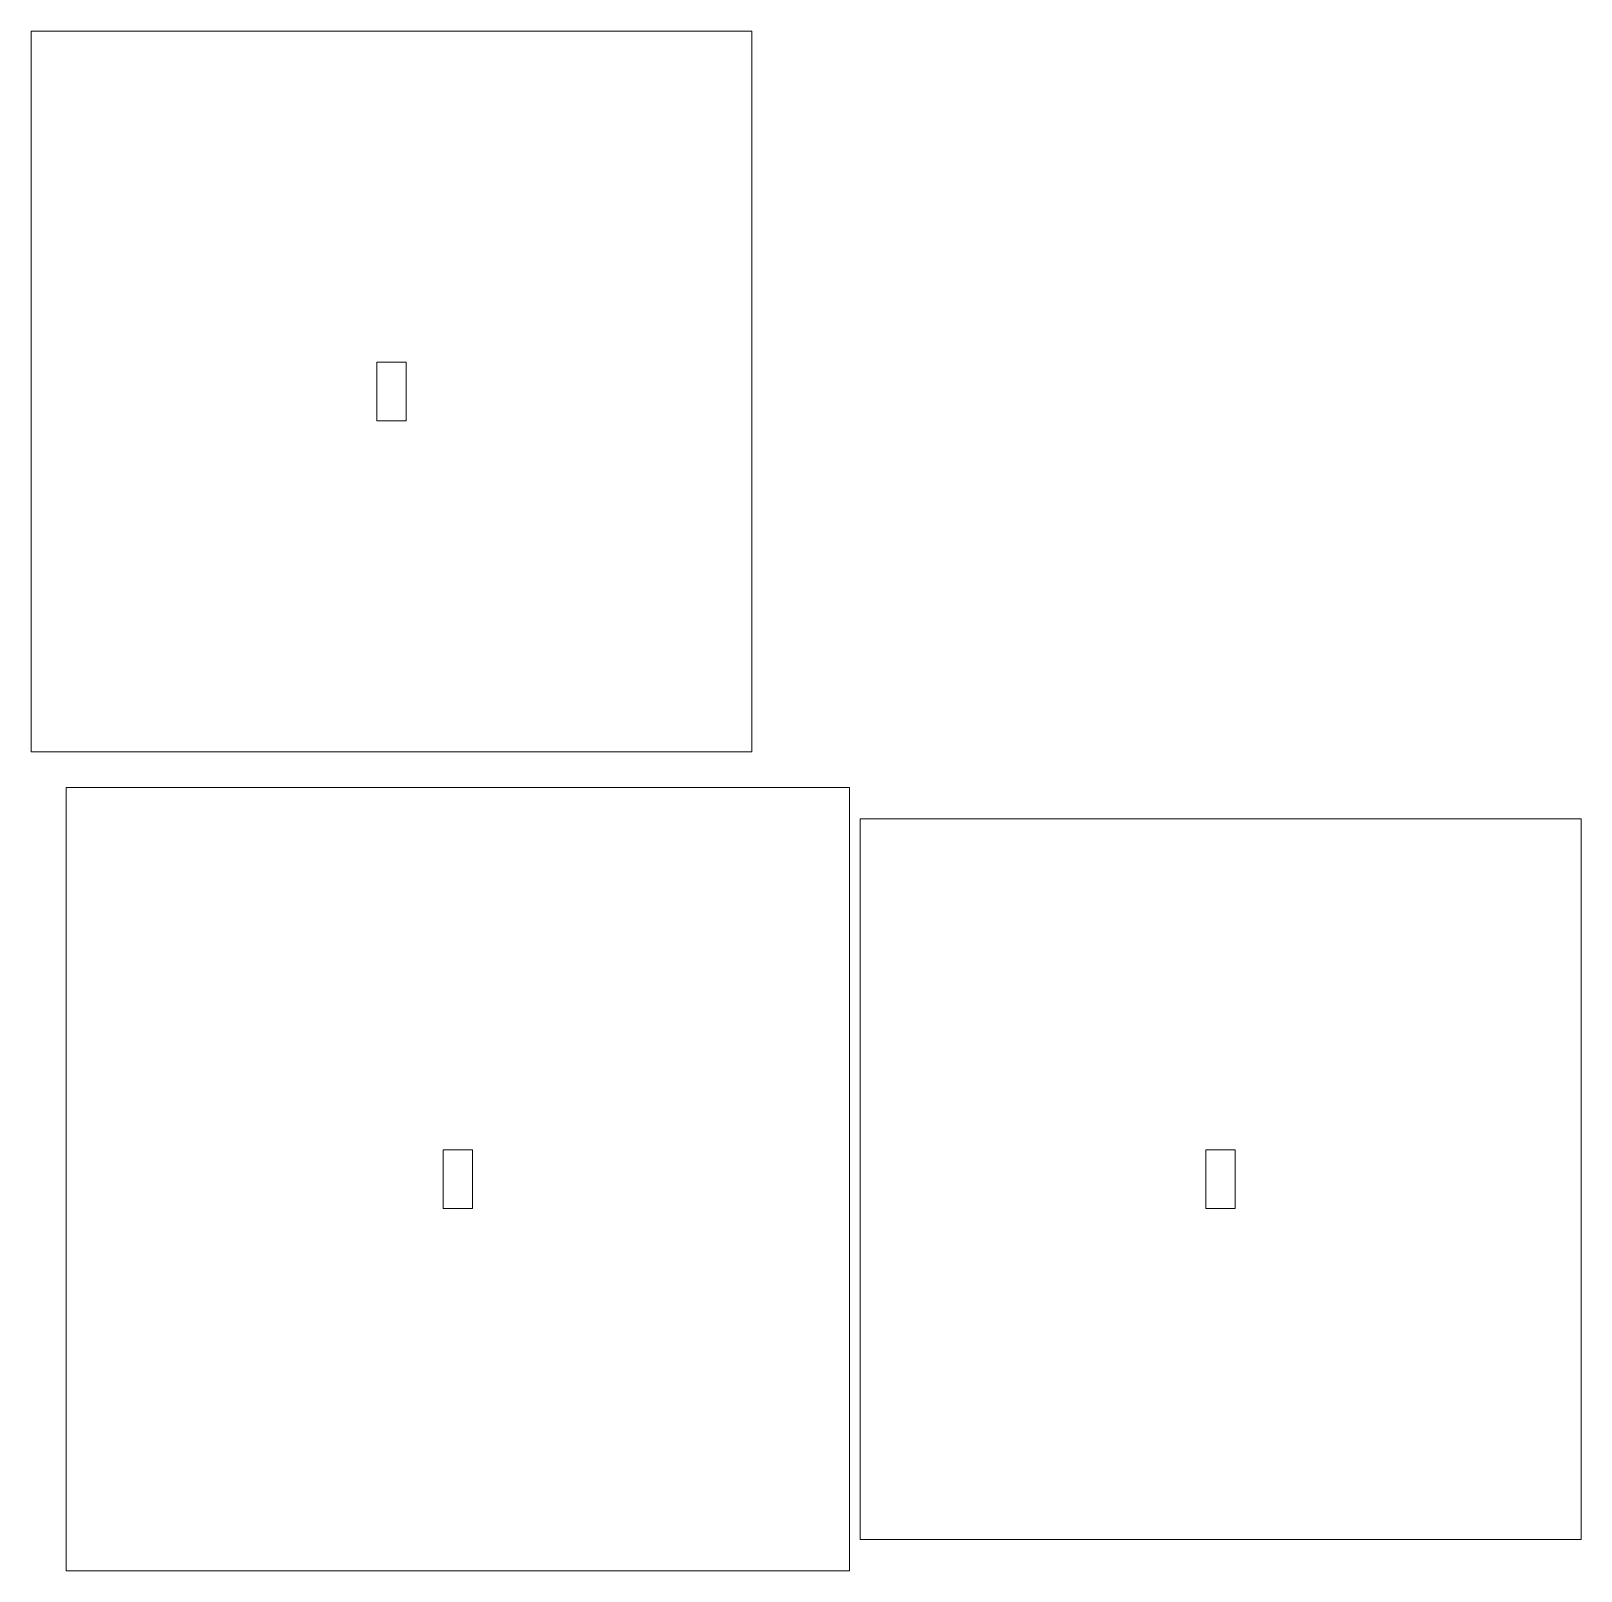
# Model space of a CAD drawing. Header units: inches. Extents: x -4.04 to 3.96, y -5.52 to 0.82.
# Drawn here: x 1.75 to 3.965, y -5.496 to -3.294 of the extents above; entities that cross this region are included whole.
import ezdxf

# ---------------------------------------------------------------- set-up
doc = ezdxf.new("R2010")
doc.units = ezdxf.units.IN
doc.header["$MEASUREMENT"] = 0
doc.layers.add('Katman 1', color=7, linetype='Continuous')

msp = doc.modelspace()

# ---------------------------------------------------------------- linework, layer by layer
at = {"layer": 'Katman 1', "color": 250, "lineweight": 9}
for points in [[(2.78, -3.2944), (2.78, -3.2944), (1.7497, -3.2944), (1.7497, -3.2944)], [(1.7497, -3.2944), (1.7497, -3.2944), (1.7497, -4.3247), (1.7497, -4.3247)], [(2.78, -4.3247), (2.78, -4.3247), (2.78, -3.2944), (2.78, -3.2944)], [(2.2858, -3.7676), (2.2858, -3.7676), (2.2438, -3.7676), (2.2438, -3.7676)], [(2.2438, -3.7676), (2.2438, -3.7676), (2.2438, -3.8516), (2.2438, -3.8516)], [(2.2858, -3.8516), (2.2858, -3.8516), (2.2858, -3.7676), (2.2858, -3.7676)], [(2.2438, -3.8516), (2.2438, -3.8516), (2.2858, -3.8516), (2.2858, -3.8516)], [(1.7497, -4.3247), (1.7497, -4.3247), (2.78, -4.3247), (2.78, -4.3247)], [(2.9196, -4.3758), (2.9196, -4.3758), (1.7997, -4.3758), (1.7997, -4.3758)], [(1.7997, -4.3758), (1.7997, -4.3758), (1.7997, -5.4957), (1.7997, -5.4957)], [(2.9196, -5.4957), (2.9196, -5.4957), (2.9196, -4.3758), (2.9196, -4.3758)], [(3.965, -4.4206), (3.965, -4.4206), (2.9347, -4.4206), (2.9347, -4.4206)], [(2.9347, -4.4206), (2.9347, -4.4206), (2.9347, -5.4509), (2.9347, -5.4509)], [(3.965, -5.4509), (3.965, -5.4509), (3.965, -4.4206), (3.965, -4.4206)], [(2.3806, -4.8938), (2.3806, -4.8938), (2.3387, -4.8938), (2.3387, -4.8938)], [(2.3387, -4.8938), (2.3387, -4.8938), (2.3387, -4.9778), (2.3387, -4.9778)], [(2.3806, -4.9778), (2.3806, -4.9778), (2.3806, -4.8938), (2.3806, -4.8938)], [(3.4708, -4.8938), (3.4708, -4.8938), (3.4288, -4.8938), (3.4288, -4.8938)], [(3.4288, -4.8938), (3.4288, -4.8938), (3.4288, -4.9778), (3.4288, -4.9778)], [(3.4708, -4.9778), (3.4708, -4.9778), (3.4708, -4.8938), (3.4708, -4.8938)], [(2.3387, -4.9778), (2.3387, -4.9778), (2.3806, -4.9778), (2.3806, -4.9778)], [(3.4288, -4.9778), (3.4288, -4.9778), (3.4708, -4.9778), (3.4708, -4.9778)], [(2.9347, -5.4509), (2.9347, -5.4509), (3.965, -5.4509), (3.965, -5.4509)], [(1.7997, -5.4957), (1.7997, -5.4957), (2.9196, -5.4957), (2.9196, -5.4957)]]:
    msp.add_open_spline(points, degree=3, dxfattribs=at)

doc.saveas('drawing.dxf')
